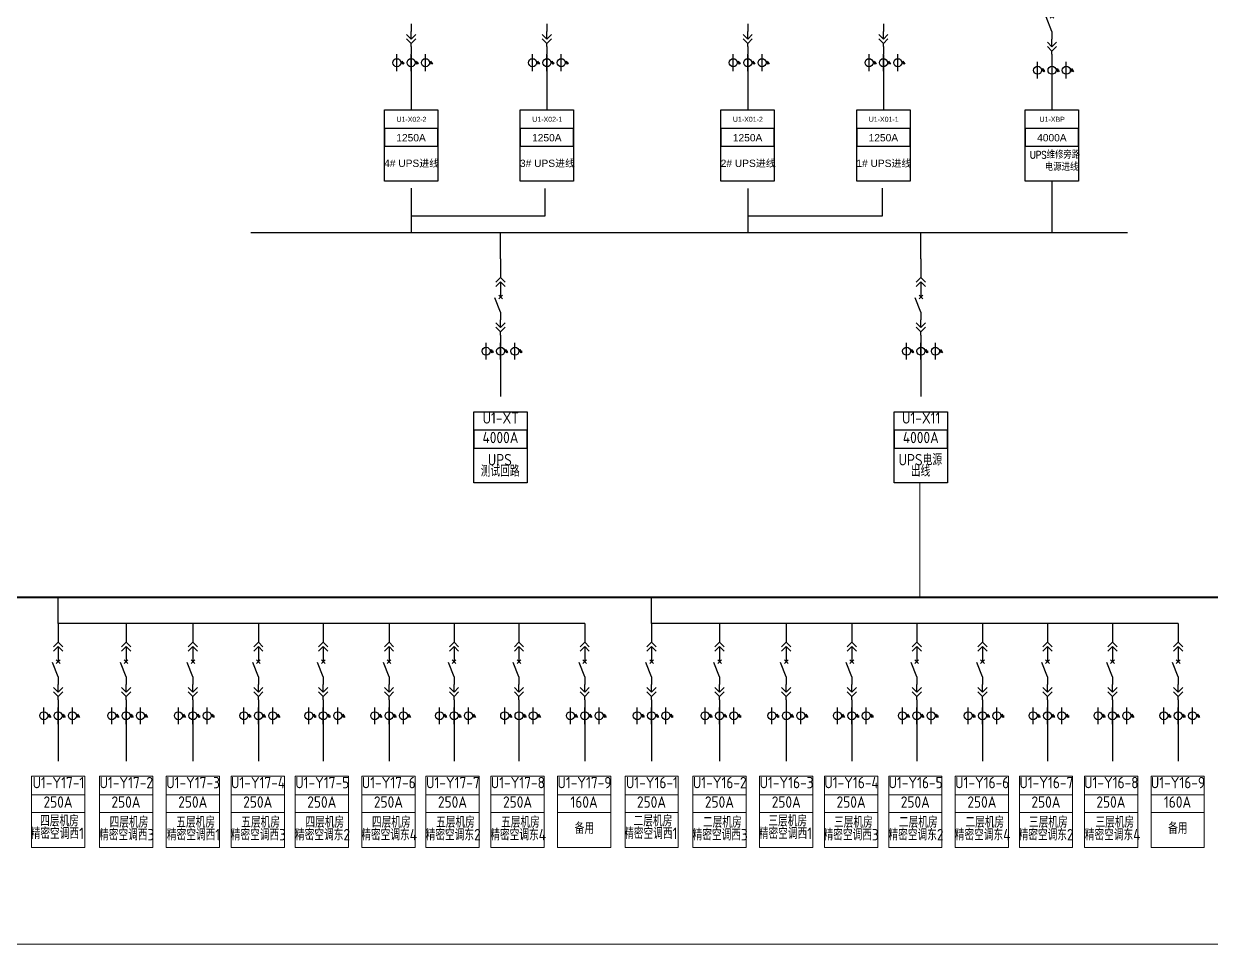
# Model space of a CAD drawing. Header units: millimetres. Extents: x -3460 to -460, y 6070 to 9130.
# Drawn here: x -2270.6 to -2154.6, y 8429.2 to 8519.2 of the extents above; entities that cross this region are included whole.
import ezdxf
from ezdxf.enums import TextEntityAlignment as Align

# ---------------------------------------------------------------- set-up
doc = ezdxf.new("R2010")
doc.units = ezdxf.units.MM
doc.header["$LTSCALE"] = 1000
doc.header["$MEASUREMENT"] = 0
doc.styles.add('HZSONG', font='gbenor.shx', dxfattribs={"height": 1200, "bigfont": 'gbcbig.shx'})
doc.styles.add('SIMPLEX', font='SIMPLEX.SHX', dxfattribs={"width": 0.85, "bigfont": 'hztxt.shx'})
doc.styles.get("Standard").update_dxf_attribs({"font": 'arial.ttf'})

# ---------------------------------------------------------------- blocks, each defined once
blk = doc.blocks.new('DYDQAA09')
at = {"color": 0}
blk.add_lwpolyline([(0, 0), (0, -3.5)], dxfattribs=at)
blk.add_lwpolyline([(0, 0), (0, -3.5)], dxfattribs=at)
blk.add_lwpolyline([(0, 0), (0, -3.5)], dxfattribs=at)
blk.add_lwpolyline([(0, 0), (0, -3.5)], dxfattribs=at)
blk.add_lwpolyline([(0, 0), (0, -3.5)], dxfattribs=at)
blk.add_lwpolyline([(0, 0), (0, -3.5)], dxfattribs=at)
blk.add_lwpolyline([(0, 0), (0, -3.5)], dxfattribs=at)
blk.add_lwpolyline([(0, 0), (0, -3.5)], dxfattribs=at)
blk.add_lwpolyline([(0, 0), (0, -3.5)], dxfattribs=at)
blk = doc.blocks.new('DYDQAA04')
at = {"color": 0}
for points in [[(0, -3.5), (0, 0)], [(-2.12, -1.38), (0, -3.5)], [(-2.12, -3.38), (0, -5.5)], [(2.12, -1.38), (0, -3.5)], [(2.12, -3.38), (0, -5.5)], [(0, -7), (0, -5.5)]]:
    blk.add_lwpolyline(points, dxfattribs=at)
blk = doc.blocks.new('A$C03DD39B5')
for p, q in [((417, 475), (283, 392)), ((417, 422), (283, 339)), ((350, 333), (350, 467))]:
    blk.add_line(p, q)
blk.add_lwpolyline([(700, 167), (0, 167)])
blk.add_circle((350, 167), 167)
blk = doc.blocks.new('DYDQ0201')
at = {"color": 0}
for points in [[(0.86, -0.86), (-0.86, 0.86)], [(-0.86, -0.86), (0.86, 0.86)], [(0, -7), (-2.61, -0.37)]]:
    blk.add_lwpolyline(points, dxfattribs=at)
blk = doc.blocks.new('DYDQAA05')
at = {"color": 0}
blk.add_lwpolyline([(0, 0), (0, -7)], dxfattribs=at)
blk = doc.blocks.new('DYDQAA03')
at = {"color": 0}
for points in [[(0, 0), (0, -1.5)], [(-2.12, -3.62), (0, -1.5)], [(-2.12, -5.62), (0, -3.5)], [(2.12, -3.62), (0, -1.5)], [(2.12, -5.62), (0, -3.5)], [(0, -3.5), (0, -7)]]:
    blk.add_lwpolyline(points, dxfattribs=at)

msp = doc.modelspace()

# ---------------------------------------------------------------- linework, layer by layer
for p, q in [((-2232.76, 8516.16, -12077.88), (-2232.76, 8514.52, -12077.88)), ((-2219.49, 8516.16, -12077.88), (-2219.49, 8514.52, -12077.88)), ((-2199.87, 8516.16, -12077.88), (-2199.87, 8514.52, -12077.88)), ((-2186.61, 8516.16, -12077.88), (-2186.61, 8514.52, -12077.88)), ((-2170.13, 8515.41, -14340.61), (-2170.13, 8513.77, -14340.61)), ((-2232.76, 8514.52, -9875.82), (-2232.76, 8510.77, -12204.23)), ((-2219.49, 8514.52, -9875.82), (-2219.49, 8510.77, -12235.73)), ((-2199.87, 8514.52, -9875.82), (-2199.87, 8510.77, -12204.23)), ((-2186.61, 8514.52, -9875.82), (-2186.61, 8510.77, -12235.73)), ((-2170.13, 8513.77, -12138.55), (-2170.13, 8510.77, -14499.48)), ((-2170.13, 8503.81, -14499.48), (-2170.13, 8498.78, -14499.48)), ((-2232.76, 8503.11, -13810.63), (-2232.76, 8498.78, -13810.63)), ((-2219.69, 8503.07, -13681.28), (-2219.69, 8500.37, -13681.28)), ((-2199.87, 8503.07, -13681.28), (-2199.87, 8498.78, -13681.28)), ((-2186.73, 8503.11, -13681.28), (-2186.73, 8500.37, -13681.28)), ((-2219.69, 8500.37, -13681.28), (-2232.76, 8500.37, -13681.28)), ((-2186.73, 8500.37, -13681.28), (-2199.87, 8500.37, -13681.28)), ((-2224.02, 8496.2, -16701.5), (-2224.02, 8498.78, -15317.69)), ((-2182.94, 8496.2, -16701.5), (-2182.94, 8498.78, -15317.69)), ((-2224.02, 8487.96, -14499.44), (-2224.02, 8486.32, -14499.44)), ((-2182.94, 8487.96, -14499.44), (-2182.94, 8486.32, -14499.44)), ((-2224.02, 8486.32, -14499.44), (-2224.02, 8482.75, -14499.44)), ((-2182.94, 8486.32, -14499.44), (-2182.94, 8482.75, -14499.44))]:
    msp.add_line(p, q)
at = {"color": 1}
msp.add_line((-2248.44, 8498.78, -14499.48), (-2162.74, 8498.78, -14499.48), dxfattribs=at)
at = {"color": 1, "lineweight": 40}
msp.add_line((-2579.32, 8463.14, -817.89), (-1898.47, 8463.14, -817.89), dxfattribs=at)
at = {"color": 3}
for p, q in [((-2267.26, 8460.56, -2200.64), (-2267.26, 8463.14, -817.84)), ((-2267.26, 8460.56, -2200.64), (-2267.26, 8463.14, -817.84)), ((-2209.26, 8460.56, -2200.64), (-2209.26, 8463.14, -817.84)), ((-2209.26, 8460.56, -2200.64), (-2209.26, 8463.14, -817.84)), ((-2215.8, 8460.56, -2200.69), (-2267.26, 8460.56, -2200.69)), ((-2157.8, 8460.56, -2200.69), (-2209.26, 8460.56, -2200.69)), ((-2267.26, 8452.32, -0.24), (-2267.26, 8450.68, -0.24)), ((-2260.62, 8452.32, -0.24), (-2260.62, 8450.68, -0.24)), ((-2254.09, 8452.32, -0.24), (-2254.09, 8450.68, -0.24)), ((-2247.69, 8452.32, -0.24), (-2247.69, 8450.68, -0.24)), ((-2241.35, 8452.32, -0.24), (-2241.35, 8450.68, -0.24)), ((-2234.92, 8452.32, -0.24), (-2234.92, 8450.68, -0.24)), ((-2228.57, 8452.32, -0.24), (-2228.57, 8450.68, -0.24)), ((-2222.22, 8452.32, -0.24), (-2222.22, 8450.68, -0.24)), ((-2215.8, 8452.32, -0.24), (-2215.8, 8450.68, -0.24)), ((-2209.26, 8452.32, -0.24), (-2209.26, 8450.68, -0.24)), ((-2202.62, 8452.32, -0.24), (-2202.62, 8450.68, -0.24)), ((-2196.1, 8452.32, -0.24), (-2196.1, 8450.68, -0.24)), ((-2189.69, 8452.32, -0.24), (-2189.69, 8450.68, -0.24)), ((-2183.35, 8452.32, -0.24), (-2183.35, 8450.68, -0.24)), ((-2176.92, 8452.32, -0.24), (-2176.92, 8450.68, -0.24)), ((-2170.57, 8452.32, -0.24), (-2170.57, 8450.68, -0.24)), ((-2164.22, 8452.32, -0.24), (-2164.22, 8450.68, -0.24)), ((-2157.8, 8452.32, -0.24), (-2157.8, 8450.68, -0.24)), ((-2267.26, 8450.68, -0.24), (-2267.26, 8447.12, -0.24)), ((-2260.62, 8450.68, -0.24), (-2260.62, 8447.12, -0.24)), ((-2254.09, 8450.68, -0.24), (-2254.09, 8447.12, -0.24)), ((-2247.69, 8450.68, -0.24), (-2247.69, 8447.12, -0.24)), ((-2241.35, 8450.68, -0.24), (-2241.35, 8447.12, -0.24)), ((-2234.92, 8450.68, -0.24), (-2234.92, 8447.12, -0.24)), ((-2228.57, 8450.68, -0.24), (-2228.57, 8447.12, -0.24)), ((-2222.22, 8450.68, -0.24), (-2222.22, 8447.12, -0.24)), ((-2215.8, 8450.68, -0.24), (-2215.8, 8447.12, -0.24)), ((-2209.26, 8450.68, -0.24), (-2209.26, 8447.12, -0.24)), ((-2202.62, 8450.68, -0.24), (-2202.62, 8447.12, -0.24)), ((-2196.1, 8450.68, -0.24), (-2196.1, 8447.12, -0.24)), ((-2189.69, 8450.68, -0.24), (-2189.69, 8447.12, -0.24)), ((-2183.35, 8450.68, -0.24), (-2183.35, 8447.12, -0.24)), ((-2176.92, 8450.68, -0.24), (-2176.92, 8447.12, -0.24)), ((-2170.57, 8450.68, -0.24), (-2170.57, 8447.12, -0.24)), ((-2164.22, 8450.68, -0.24), (-2164.22, 8447.12, -0.24)), ((-2157.8, 8450.68, -0.24), (-2157.8, 8447.12, -0.24))]:
    msp.add_line(p, q, dxfattribs=at)
at = {"color": 1, "lineweight": 13, "ltscale": 0.001071}
msp.add_lwpolyline([(-2600.55, 8637.09), (-1439.27, 8637.09), (-1439.27, 8429.22), (-2600.55, 8429.22)], close=True, dxfattribs=at)
for points, elevation in [([(-2235.36, 8510.77), (-2230.15, 8510.77), (-2230.15, 8503.81), (-2235.36, 8503.81)], -12204.23), ([(-2222.1, 8510.77), (-2216.89, 8510.77), (-2216.89, 8503.81), (-2222.1, 8503.81)], -12235.73), ([(-2202.48, 8510.77), (-2197.27, 8510.77), (-2197.27, 8503.81), (-2202.48, 8503.81)], -12204.23), ([(-2189.21, 8510.77), (-2184, 8510.77), (-2184, 8503.81), (-2189.21, 8503.81)], -12235.73), ([(-2172.74, 8510.77), (-2167.53, 8510.77), (-2167.53, 8503.81), (-2172.74, 8503.81)], -14499.48), ([(-2235.36, 8507.22), (-2230.15, 8507.22), (-2230.15, 8508.95), (-2235.36, 8508.95)], -12204.23), ([(-2222.1, 8507.22), (-2216.89, 8507.22), (-2216.89, 8508.95), (-2222.1, 8508.95)], -12235.73), ([(-2202.48, 8507.22), (-2197.27, 8507.22), (-2197.27, 8508.95), (-2202.48, 8508.95)], -12204.23), ([(-2189.21, 8507.22), (-2184, 8507.22), (-2184, 8508.95), (-2189.21, 8508.95)], -12235.73), ([(-2172.74, 8507.22), (-2167.53, 8507.22), (-2167.53, 8508.95), (-2172.74, 8508.95)], -14499.48), ([(-2185.54, 8481.27), (-2180.33, 8481.27), (-2180.33, 8474.31), (-2185.54, 8474.31)], -15317.69), ([(-2185.54, 8477.71), (-2180.33, 8477.71), (-2180.33, 8479.45), (-2185.54, 8479.45)], -15317.69)]:
    msp.add_lwpolyline(points, close=True, dxfattribs=dict(elevation=elevation))
at = {"color": 1, "elevation": -15317.69}
for points in [[(-2226.63, 8481.27), (-2221.42, 8481.27), (-2221.42, 8474.31), (-2226.63, 8474.31)], [(-2226.63, 8477.71), (-2221.42, 8477.71), (-2221.42, 8479.45), (-2226.63, 8479.45)]]:
    msp.add_lwpolyline(points, close=True, dxfattribs=at)
at = {"lineweight": 13, "ltscale": 0.001071, "elevation": -15317.69}
msp.add_lwpolyline([(-2183.06, 8474.31), (-2183.06, 8463.14)], dxfattribs=at)
at = {"color": 3, "lineweight": 0, "elevation": -817.89}
for points in [[(-2269.86, 8445.63), (-2264.66, 8445.63), (-2264.66, 8438.68), (-2269.86, 8438.68)], [(-2263.23, 8445.63), (-2258.02, 8445.63), (-2258.02, 8438.68), (-2263.23, 8438.68)], [(-2256.7, 8445.63), (-2251.49, 8445.63), (-2251.49, 8438.68), (-2256.7, 8438.68)], [(-2250.35, 8445.63), (-2245.14, 8445.63), (-2245.14, 8438.68), (-2250.35, 8438.68)], [(-2244.09, 8445.63), (-2238.88, 8445.63), (-2238.88, 8438.68), (-2244.09, 8438.68)], [(-2237.58, 8445.63), (-2232.37, 8445.63), (-2232.37, 8438.68), (-2237.58, 8438.68)], [(-2231.31, 8445.63), (-2226.1, 8445.63), (-2226.1, 8438.68), (-2231.31, 8438.68)], [(-2224.96, 8445.63), (-2219.75, 8445.63), (-2219.75, 8438.68), (-2224.96, 8438.68)], [(-2218.45, 8445.63), (-2213.25, 8445.63), (-2213.25, 8438.68), (-2218.45, 8438.68)], [(-2211.86, 8445.63), (-2206.66, 8445.63), (-2206.66, 8438.68), (-2211.86, 8438.68)], [(-2205.23, 8445.63), (-2200.02, 8445.63), (-2200.02, 8438.68), (-2205.23, 8438.68)], [(-2198.7, 8445.63), (-2193.49, 8445.63), (-2193.49, 8438.68), (-2198.7, 8438.68)], [(-2192.35, 8445.63), (-2187.14, 8445.63), (-2187.14, 8438.68), (-2192.35, 8438.68)], [(-2186.09, 8445.63), (-2180.88, 8445.63), (-2180.88, 8438.68), (-2186.09, 8438.68)], [(-2179.58, 8445.63), (-2174.37, 8445.63), (-2174.37, 8438.68), (-2179.58, 8438.68)], [(-2173.31, 8445.63), (-2168.11, 8445.63), (-2168.11, 8438.68), (-2173.31, 8438.68)], [(-2166.96, 8445.63), (-2161.75, 8445.63), (-2161.75, 8438.68), (-2166.96, 8438.68)], [(-2160.45, 8445.63), (-2155.25, 8445.63), (-2155.25, 8438.68), (-2160.45, 8438.68)], [(-2269.86, 8442.08), (-2264.66, 8442.08), (-2264.66, 8443.82), (-2269.86, 8443.82)], [(-2263.23, 8442.08), (-2258.02, 8442.08), (-2258.02, 8443.82), (-2263.23, 8443.82)], [(-2256.7, 8442.08), (-2251.49, 8442.08), (-2251.49, 8443.82), (-2256.7, 8443.82)], [(-2250.35, 8442.08), (-2245.14, 8442.08), (-2245.14, 8443.82), (-2250.35, 8443.82)], [(-2244.09, 8442.08), (-2238.88, 8442.08), (-2238.88, 8443.82), (-2244.09, 8443.82)], [(-2237.58, 8442.08), (-2232.37, 8442.08), (-2232.37, 8443.82), (-2237.58, 8443.82)], [(-2231.31, 8442.08), (-2226.1, 8442.08), (-2226.1, 8443.82), (-2231.31, 8443.82)], [(-2224.96, 8442.08), (-2219.75, 8442.08), (-2219.75, 8443.82), (-2224.96, 8443.82)], [(-2218.45, 8442.08), (-2213.25, 8442.08), (-2213.25, 8443.82), (-2218.45, 8443.82)], [(-2211.86, 8442.08), (-2206.66, 8442.08), (-2206.66, 8443.82), (-2211.86, 8443.82)], [(-2205.23, 8442.08), (-2200.02, 8442.08), (-2200.02, 8443.82), (-2205.23, 8443.82)], [(-2198.7, 8442.08), (-2193.49, 8442.08), (-2193.49, 8443.82), (-2198.7, 8443.82)], [(-2192.35, 8442.08), (-2187.14, 8442.08), (-2187.14, 8443.82), (-2192.35, 8443.82)], [(-2186.09, 8442.08), (-2180.88, 8442.08), (-2180.88, 8443.82), (-2186.09, 8443.82)], [(-2179.58, 8442.08), (-2174.37, 8442.08), (-2174.37, 8443.82), (-2179.58, 8443.82)], [(-2173.31, 8442.08), (-2168.11, 8442.08), (-2168.11, 8443.82), (-2173.31, 8443.82)], [(-2166.96, 8442.08), (-2161.75, 8442.08), (-2161.75, 8443.82), (-2166.96, 8443.82)], [(-2160.45, 8442.08), (-2155.25, 8442.08), (-2155.25, 8443.82), (-2160.45, 8443.82)]]:
    msp.add_lwpolyline(points, close=True, dxfattribs=at)

# ---------------------------------------------------------------- block references
at = {"xscale": 0.2129772778797971, "yscale": 0.2129772778797971, "zscale": 0.2129772778797971}
for name, p in [('DYDQ0201', (-2170.13, 8519.93, -16542.67)), ('DYDQAA04', (-2232.76, 8518.44, -14279.94)), ('DYDQAA09', (-2232.76, 8519.19, -14279.94)), ('DYDQAA04', (-2219.49, 8518.44, -14279.94)), ('DYDQAA09', (-2219.49, 8519.19, -14279.94)), ('DYDQAA04', (-2199.87, 8518.44, -14279.94)), ('DYDQAA09', (-2199.87, 8519.19, -14279.94)), ('DYDQAA04', (-2186.61, 8518.44, -14279.94)), ('DYDQAA09', (-2186.61, 8519.19, -14279.94)), ('DYDQAA09', (-2170.13, 8518.44, -16542.67)), ('DYDQAA04', (-2170.13, 8517.69, -16542.67)), ('DYDQAA09', (-2232.76, 8516.95, -14279.94)), ('DYDQAA09', (-2219.49, 8516.95, -14279.94)), ('DYDQAA09', (-2199.87, 8516.95, -14279.94)), ('DYDQAA09', (-2186.61, 8516.95, -14279.94)), ('DYDQAA09', (-2170.13, 8516.2, -16542.67)), ('DYDQAA05', (-2224.02, 8496.2, -16701.5)), ('DYDQAA05', (-2182.94, 8496.2, -16701.5)), ('DYDQAA03', (-2224.02, 8494.71, -16701.5)), ('DYDQAA03', (-2182.94, 8494.71, -16701.5)), ('DYDQAA09', (-2224.02, 8493.22, -16701.5)), ('DYDQAA09', (-2182.94, 8493.22, -16701.5)), ('DYDQ0201', (-2224.02, 8492.48, -16701.5)), ('DYDQ0201', (-2182.94, 8492.48, -16701.5)), ('DYDQAA09', (-2224.02, 8490.99, -16701.5)), ('DYDQAA09', (-2182.94, 8490.99, -16701.5)), ('DYDQAA04', (-2224.02, 8490.24, -16701.5)), ('DYDQAA04', (-2182.94, 8490.24, -16701.5)), ('DYDQAA09', (-2224.02, 8488.75, -16701.5)), ('DYDQAA09', (-2182.94, 8488.75, -16701.5))]:
    msp.add_blockref(name, p, dxfattribs=at)
at = {"linetype": 'Continuous', "xscale": 0.00233977368880357, "yscale": 0.00233977368880357, "zscale": 0.00233977368880357, "rotation": 270}
for p in [(-2234.55, 8516.2, -12077.88), (-2233.15, 8516.2, -12077.88), (-2231.75, 8516.2, -12077.88), (-2221.29, 8516.2, -12077.88), (-2219.88, 8516.2, -12077.88), (-2218.48, 8516.2, -12077.88), (-2201.67, 8516.2, -12077.88), (-2200.26, 8516.2, -12077.88), (-2198.86, 8516.2, -12077.88), (-2188.4, 8516.2, -12077.88), (-2187, 8516.2, -12077.88), (-2185.59, 8516.2, -12077.88), (-2171.93, 8515.46, -14340.61), (-2170.52, 8515.46, -14340.61), (-2169.12, 8515.46, -14340.61)]:
    msp.add_blockref('A$C03DD39B5', p, dxfattribs=at)
at = {"xscale": 0.00233977368880357, "yscale": 0.00233977368880357, "zscale": 0.00233977368880357, "rotation": 270}
for p in [(-2225.82, 8488, -14499.44), (-2224.41, 8488, -14499.44), (-2223.01, 8488, -14499.44), (-2184.73, 8488, -14499.44), (-2183.33, 8488, -14499.44), (-2181.92, 8488, -14499.44)]:
    msp.add_blockref('A$C03DD39B5', p, dxfattribs=at)
at = {"color": 3, "xscale": 0.2128211397391487, "yscale": 0.2128211397391487, "zscale": 0.2128211397391487}
for name, p in [('DYDQAA05', (-2267.26, 8460.56, -2200.69)), ('DYDQAA05', (-2260.62, 8460.56, -2200.69)), ('DYDQAA05', (-2254.09, 8460.56, -2200.69)), ('DYDQAA05', (-2247.69, 8460.56, -2200.69)), ('DYDQAA05', (-2241.35, 8460.56, -2200.69)), ('DYDQAA05', (-2234.92, 8460.56, -2200.69)), ('DYDQAA05', (-2228.57, 8460.56, -2200.69)), ('DYDQAA05', (-2222.22, 8460.56, -2200.69)), ('DYDQAA05', (-2215.8, 8460.56, -2200.69)), ('DYDQAA05', (-2209.26, 8460.56, -2200.69)), ('DYDQAA05', (-2202.62, 8460.56, -2200.69)), ('DYDQAA05', (-2196.1, 8460.56, -2200.69)), ('DYDQAA05', (-2189.69, 8460.56, -2200.69)), ('DYDQAA05', (-2183.35, 8460.56, -2200.69)), ('DYDQAA05', (-2176.92, 8460.56, -2200.69)), ('DYDQAA05', (-2170.57, 8460.56, -2200.69)), ('DYDQAA05', (-2164.22, 8460.56, -2200.69)), ('DYDQAA05', (-2157.8, 8460.56, -2200.69)), ('DYDQAA03', (-2267.26, 8459.07, -2200.69)), ('DYDQAA03', (-2260.62, 8459.07, -2200.69)), ('DYDQAA03', (-2254.09, 8459.07, -2200.69)), ('DYDQAA03', (-2247.69, 8459.07, -2200.69)), ('DYDQAA03', (-2241.35, 8459.07, -2200.69)), ('DYDQAA03', (-2234.92, 8459.07, -2200.69)), ('DYDQAA03', (-2228.57, 8459.07, -2200.69)), ('DYDQAA03', (-2222.22, 8459.07, -2200.69)), ('DYDQAA03', (-2215.8, 8459.07, -2200.69)), ('DYDQAA03', (-2209.26, 8459.07, -2200.69)), ('DYDQAA03', (-2202.62, 8459.07, -2200.69)), ('DYDQAA03', (-2196.1, 8459.07, -2200.69)), ('DYDQAA03', (-2189.69, 8459.07, -2200.69)), ('DYDQAA03', (-2183.35, 8459.07, -2200.69)), ('DYDQAA03', (-2176.92, 8459.07, -2200.69)), ('DYDQAA03', (-2170.57, 8459.07, -2200.69)), ('DYDQAA03', (-2164.22, 8459.07, -2200.69)), ('DYDQAA03', (-2157.8, 8459.07, -2200.69)), ('DYDQ0201', (-2267.26, 8456.84, -2200.69)), ('DYDQAA09', (-2267.26, 8457.58, -2200.69)), ('DYDQ0201', (-2260.62, 8456.84, -2200.69)), ('DYDQAA09', (-2260.62, 8457.58, -2200.69)), ('DYDQ0201', (-2254.09, 8456.84, -2200.69)), ('DYDQAA09', (-2254.09, 8457.58, -2200.69)), ('DYDQ0201', (-2247.69, 8456.84, -2200.69)), ('DYDQAA09', (-2247.69, 8457.58, -2200.69)), ('DYDQ0201', (-2241.35, 8456.84, -2200.69)), ('DYDQAA09', (-2241.35, 8457.58, -2200.69)), ('DYDQ0201', (-2234.92, 8456.84, -2200.69)), ('DYDQAA09', (-2234.92, 8457.58, -2200.69)), ('DYDQ0201', (-2228.57, 8456.84, -2200.69)), ('DYDQAA09', (-2228.57, 8457.58, -2200.69)), ('DYDQ0201', (-2222.22, 8456.84, -2200.69)), ('DYDQAA09', (-2222.22, 8457.58, -2200.69)), ('DYDQ0201', (-2215.8, 8456.84, -2200.69)), ('DYDQAA09', (-2215.8, 8457.58, -2200.69)), ('DYDQ0201', (-2209.26, 8456.84, -2200.69)), ('DYDQAA09', (-2209.26, 8457.58, -2200.69)), ('DYDQ0201', (-2202.62, 8456.84, -2200.69)), ('DYDQAA09', (-2202.62, 8457.58, -2200.69)), ('DYDQ0201', (-2196.1, 8456.84, -2200.69)), ('DYDQAA09', (-2196.1, 8457.58, -2200.69)), ('DYDQ0201', (-2189.69, 8456.84, -2200.69)), ('DYDQAA09', (-2189.69, 8457.58, -2200.69)), ('DYDQ0201', (-2183.35, 8456.84, -2200.69)), ('DYDQAA09', (-2183.35, 8457.58, -2200.69)), ('DYDQ0201', (-2176.92, 8456.84, -2200.69)), ('DYDQAA09', (-2176.92, 8457.58, -2200.69)), ('DYDQ0201', (-2170.57, 8456.84, -2200.69)), ('DYDQAA09', (-2170.57, 8457.58, -2200.69)), ('DYDQ0201', (-2164.22, 8456.84, -2200.69)), ('DYDQAA09', (-2164.22, 8457.58, -2200.69)), ('DYDQ0201', (-2157.8, 8456.84, -2200.69)), ('DYDQAA09', (-2157.8, 8457.58, -2200.69)), ('DYDQAA04', (-2267.26, 8454.6, -2200.69)), ('DYDQAA09', (-2267.26, 8455.35, -2200.69)), ('DYDQAA04', (-2260.62, 8454.6, -2200.69)), ('DYDQAA09', (-2260.62, 8455.35, -2200.69)), ('DYDQAA04', (-2254.09, 8454.6, -2200.69)), ('DYDQAA09', (-2254.09, 8455.35, -2200.69)), ('DYDQAA04', (-2247.69, 8454.6, -2200.69)), ('DYDQAA09', (-2247.69, 8455.35, -2200.69)), ('DYDQAA04', (-2241.35, 8454.6, -2200.69)), ('DYDQAA09', (-2241.35, 8455.35, -2200.69)), ('DYDQAA04', (-2234.92, 8454.6, -2200.69)), ('DYDQAA09', (-2234.92, 8455.35, -2200.69)), ('DYDQAA04', (-2228.57, 8454.6, -2200.69)), ('DYDQAA09', (-2228.57, 8455.35, -2200.69)), ('DYDQAA04', (-2222.22, 8454.6, -2200.69)), ('DYDQAA09', (-2222.22, 8455.35, -2200.69)), ('DYDQAA04', (-2215.8, 8454.6, -2200.69)), ('DYDQAA09', (-2215.8, 8455.35, -2200.69)), ('DYDQAA04', (-2209.26, 8454.6, -2200.69)), ('DYDQAA09', (-2209.26, 8455.35, -2200.69)), ('DYDQAA04', (-2202.62, 8454.6, -2200.69)), ('DYDQAA09', (-2202.62, 8455.35, -2200.69)), ('DYDQAA04', (-2196.1, 8454.6, -2200.69)), ('DYDQAA09', (-2196.1, 8455.35, -2200.69)), ('DYDQAA04', (-2189.69, 8454.6, -2200.69)), ('DYDQAA09', (-2189.69, 8455.35, -2200.69)), ('DYDQAA04', (-2183.35, 8454.6, -2200.69)), ('DYDQAA09', (-2183.35, 8455.35, -2200.69)), ('DYDQAA04', (-2176.92, 8454.6, -2200.69)), ('DYDQAA09', (-2176.92, 8455.35, -2200.69)), ('DYDQAA04', (-2170.57, 8454.6, -2200.69)), ('DYDQAA09', (-2170.57, 8455.35, -2200.69)), ('DYDQAA04', (-2164.22, 8454.6, -2200.69)), ('DYDQAA09', (-2164.22, 8455.35, -2200.69)), ('DYDQAA04', (-2157.8, 8454.6, -2200.69)), ('DYDQAA09', (-2157.8, 8455.35, -2200.69)), ('DYDQAA09', (-2267.26, 8453.11, -2200.69)), ('DYDQAA09', (-2260.62, 8453.11, -2200.69)), ('DYDQAA09', (-2254.09, 8453.11, -2200.69)), ('DYDQAA09', (-2247.69, 8453.11, -2200.69)), ('DYDQAA09', (-2241.35, 8453.11, -2200.69)), ('DYDQAA09', (-2234.92, 8453.11, -2200.69)), ('DYDQAA09', (-2228.57, 8453.11, -2200.69)), ('DYDQAA09', (-2222.22, 8453.11, -2200.69)), ('DYDQAA09', (-2215.8, 8453.11, -2200.69)), ('DYDQAA09', (-2209.26, 8453.11, -2200.69)), ('DYDQAA09', (-2202.62, 8453.11, -2200.69)), ('DYDQAA09', (-2196.1, 8453.11, -2200.69)), ('DYDQAA09', (-2189.69, 8453.11, -2200.69)), ('DYDQAA09', (-2183.35, 8453.11, -2200.69)), ('DYDQAA09', (-2176.92, 8453.11, -2200.69)), ('DYDQAA09', (-2170.57, 8453.11, -2200.69)), ('DYDQAA09', (-2164.22, 8453.11, -2200.69)), ('DYDQAA09', (-2157.8, 8453.11, -2200.69))]:
    msp.add_blockref(name, p, dxfattribs=at)
at = {"color": 3, "linetype": 'Continuous', "xscale": 0.00233805835129459, "yscale": 0.00233805835129459, "zscale": 0.00233805835129459, "rotation": 270}
for p in [(-2269.05, 8452.37, -0.24), (-2267.65, 8452.37, -0.24), (-2266.25, 8452.37, -0.24), (-2262.41, 8452.37, -0.24), (-2261.01, 8452.37, -0.24), (-2259.61, 8452.37, -0.24), (-2255.89, 8452.37, -0.24), (-2254.48, 8452.37, -0.24), (-2253.08, 8452.37, -0.24), (-2249.49, 8452.37, -0.24), (-2248.08, 8452.37, -0.24), (-2246.68, 8452.37, -0.24), (-2243.14, 8452.37, -0.24), (-2241.74, 8452.37, -0.24), (-2240.33, 8452.37, -0.24), (-2236.71, 8452.37, -0.24), (-2235.31, 8452.37, -0.24), (-2233.91, 8452.37, -0.24), (-2230.37, 8452.37, -0.24), (-2228.96, 8452.37, -0.24), (-2227.56, 8452.37, -0.24), (-2224.01, 8452.37, -0.24), (-2222.61, 8452.37, -0.24), (-2221.21, 8452.37, -0.24), (-2217.59, 8452.37, -0.24), (-2216.18, 8452.37, -0.24), (-2214.78, 8452.37, -0.24), (-2211.05, 8452.37, -0.24), (-2209.65, 8452.37, -0.24), (-2208.25, 8452.37, -0.24), (-2204.42, 8452.37, -0.24), (-2203.01, 8452.37, -0.24), (-2201.61, 8452.37, -0.24), (-2197.89, 8452.37, -0.24), (-2196.48, 8452.37, -0.24), (-2195.08, 8452.37, -0.24), (-2191.49, 8452.37, -0.24), (-2190.08, 8452.37, -0.24), (-2188.68, 8452.37, -0.24), (-2185.14, 8452.37, -0.24), (-2183.74, 8452.37, -0.24), (-2182.33, 8452.37, -0.24), (-2178.71, 8452.37, -0.24), (-2177.31, 8452.37, -0.24), (-2175.91, 8452.37, -0.24), (-2172.37, 8452.37, -0.24), (-2170.96, 8452.37, -0.24), (-2169.56, 8452.37, -0.24), (-2166.01, 8452.37, -0.24), (-2164.61, 8452.37, -0.24), (-2163.21, 8452.37, -0.24), (-2159.59, 8452.37, -0.24), (-2158.19, 8452.37, -0.24), (-2156.78, 8452.37, -0.24)]:
    msp.add_blockref('A$C03DD39B5', p, dxfattribs=at)

# ---------------------------------------------------------------- texts
at = {"lineweight": 0}
for s, height, p in [('U1-X02-2', 0.49, (-2232.73, 8509.6, -13588.04)), ('U1-X02-1', 0.49, (-2219.46, 8509.6, -13619.54)), ('U1-X01-2', 0.49, (-2199.85, 8509.6, -13588.04)), ('U1-X01-1', 0.49, (-2186.58, 8509.6, -13619.54)), ('U1-XBP', 0.49, (-2170.11, 8509.6, -15883.29)), ('1250A', 0.713, (-2232.77, 8507.69, -13588.04)), ('1250A', 0.713, (-2219.5, 8507.69, -13619.54)), ('1250A', 0.713, (-2199.88, 8507.69, -13588.04)), ('1250A', 0.713, (-2186.61, 8507.69, -13619.54)), ('4000A', 0.713, (-2170.14, 8507.69, -15883.29))]:
    msp.add_text(s, height=height, dxfattribs=at).set_placement(p, align=Align.CENTER)
for s, p in [('4# UPS进线', (-2232.71, 8505.19, -13461.69)), ('3# UPS进线', (-2219.44, 8505.19, -13493.19)), ('2# UPS进线', (-2199.82, 8505.19, -13461.69)), ('1# UPS进线', (-2186.56, 8505.19, -13493.19))]:
    msp.add_text(s, height=0.713).set_placement(p, align=Align.CENTER)
at = {"color": 1, "style": 'HZSONG'}
for s, p in [('U1-XT', (-2224, 8480.1, -16701.5)), ('4000A', (-2224.03, 8478.19, -16701.5)), ('UPS', (-2224.09, 8476.02, -16701.5)), ('测试回路', (-2224.06, 8474.92, -16701.5))]:
    msp.add_text(s, height=1.114, dxfattribs=at).set_placement(p, align=Align.CENTER)
at = {"style": 'HZSONG'}
for s, p in [('U1-X11', (-2182.91, 8480.1, -16701.5)), ('4000A', (-2182.95, 8478.19, -16701.5)), ('UPS电源', (-2183, 8476.02, -16701.5)), ('出线', (-2182.97, 8474.92, -16701.5))]:
    msp.add_text(s, height=1.114, dxfattribs=at).set_placement(p, align=Align.CENTER)
at = {"color": 3, "lineweight": 0, "style": 'HZSONG'}
for s, p in [('U1-Y17-1', (-2267.23, 8444.46, -2200.69)), ('U1-Y17-2', (-2260.6, 8444.46, -2200.69)), ('U1-Y17-3', (-2254.07, 8444.46, -2200.69)), ('U1-Y17-4', (-2247.72, 8444.46, -2200.69)), ('U1-Y17-5', (-2241.45, 8444.46, -2200.69)), ('U1-Y17-6', (-2234.95, 8444.46, -2200.69)), ('U1-Y17-7', (-2228.68, 8444.46, -2200.69)), ('U1-Y17-8', (-2222.33, 8444.46, -2200.69)), ('U1-Y17-9', (-2215.82, 8444.46, -2200.69)), ('U1-Y16-1', (-2209.23, 8444.46, -2200.69)), ('U1-Y16-2', (-2202.6, 8444.46, -2200.69)), ('U1-Y16-3', (-2196.07, 8444.46, -2200.69)), ('U1-Y16-4', (-2189.72, 8444.46, -2200.69)), ('U1-Y16-5', (-2183.46, 8444.46, -2200.69)), ('U1-Y16-6', (-2176.95, 8444.46, -2200.69)), ('U1-Y16-7', (-2170.68, 8444.46, -2200.69)), ('U1-Y16-8', (-2164.33, 8444.46, -2200.69)), ('U1-Y16-9', (-2157.82, 8444.46, -2200.69)), ('250A', (-2267.27, 8442.56, -2200.69)), ('250A', (-2260.63, 8442.56, -2200.69)), ('250A', (-2254.1, 8442.56, -2200.69)), ('250A', (-2247.75, 8442.56, -2200.69)), ('250A', (-2241.49, 8442.56, -2200.69)), ('250A', (-2234.98, 8442.56, -2200.69)), ('250A', (-2228.72, 8442.56, -2200.69)), ('250A', (-2222.36, 8442.56, -2200.69)), ('160A', (-2215.86, 8442.56, -2200.69)), ('250A', (-2209.27, 8442.56, -2200.69)), ('250A', (-2202.63, 8442.56, -2200.69)), ('250A', (-2196.1, 8442.56, -2200.69)), ('250A', (-2189.76, 8442.56, -2200.69)), ('250A', (-2183.49, 8442.56, -2200.69)), ('250A', (-2176.98, 8442.56, -2200.69)), ('250A', (-2170.72, 8442.56, -2200.69)), ('250A', (-2164.37, 8442.56, -2200.69)), ('160A', (-2157.86, 8442.56, -2200.69)), ('四层机房', (-2267.13, 8440.73, -1822.02)), ('四层机房', (-2260.34, 8440.6, -60.6)), ('五层机房', (-2253.82, 8440.6, -60.6)), ('五层机房', (-2247.47, 8440.6, -60.6)), ('四层机房', (-2241.2, 8440.6, -60.6)), ('四层机房', (-2234.7, 8440.6, -60.6)), ('五层机房', (-2228.43, 8440.6, -60.6)), ('五层机房', (-2222.08, 8440.6, -60.6)), ('二层机房', (-2209.13, 8440.73, -1822.02)), ('二层机房', (-2202.35, 8440.6, -60.6)), ('三层机房', (-2195.96, 8440.73, -1822.02)), ('三层机房', (-2189.54, 8440.6, -60.6)), ('二层机房', (-2183.2, 8440.6, -60.6)), ('二层机房', (-2176.7, 8440.6, -60.6)), ('三层机房', (-2170.49, 8440.6, -60.6)), ('三层机房', (-2163.99, 8440.6, -60.6)), ('精密空调西1', (-2267.34, 8439.5, -1695.76)), ('备用', (-2215.83, 8440, -2200.69)), ('精密空调西1', (-2209.34, 8439.5, -1695.76)), ('精密空调西1', (-2196.18, 8439.5, -1695.76)), ('备用', (-2157.83, 8440, -2200.69)), ('精密空调西3', (-2260.56, 8439.37, 65.65)), ('精密空调西1', (-2254.03, 8439.37, 65.65)), ('精密空调西3', (-2247.69, 8439.37, 65.65)), ('精密空调东2', (-2241.42, 8439.37, 65.65)), ('精密空调东4', (-2234.91, 8439.37, 65.65)), ('精密空调东2', (-2228.65, 8439.37, 65.65)), ('精密空调东4', (-2222.3, 8439.37, 65.65)), ('精密空调西3', (-2202.56, 8439.37, 65.65)), ('精密空调西3', (-2189.76, 8439.37, 65.65)), ('精密空调东2', (-2183.42, 8439.37, 65.65)), ('精密空调东4', (-2176.91, 8439.37, 65.65)), ('精密空调东2', (-2170.71, 8439.37, 65.65)), ('精密空调东4', (-2164.2, 8439.37, 65.65))]:
    msp.add_text(s, height=1.113, dxfattribs=at).set_placement(p, align=Align.CENTER)
at = {"insert": (-2172.29, 8506.72, -14499.48), "char_height": 0.7131, "width": 5.2111, "attachment_point": 1, "style": 'SIMPLEX'}
msp.add_mtext('UPS维修旁路\\P\\pi1.46491;电源进线', dxfattribs=at)

doc.saveas('drawing.dxf')
